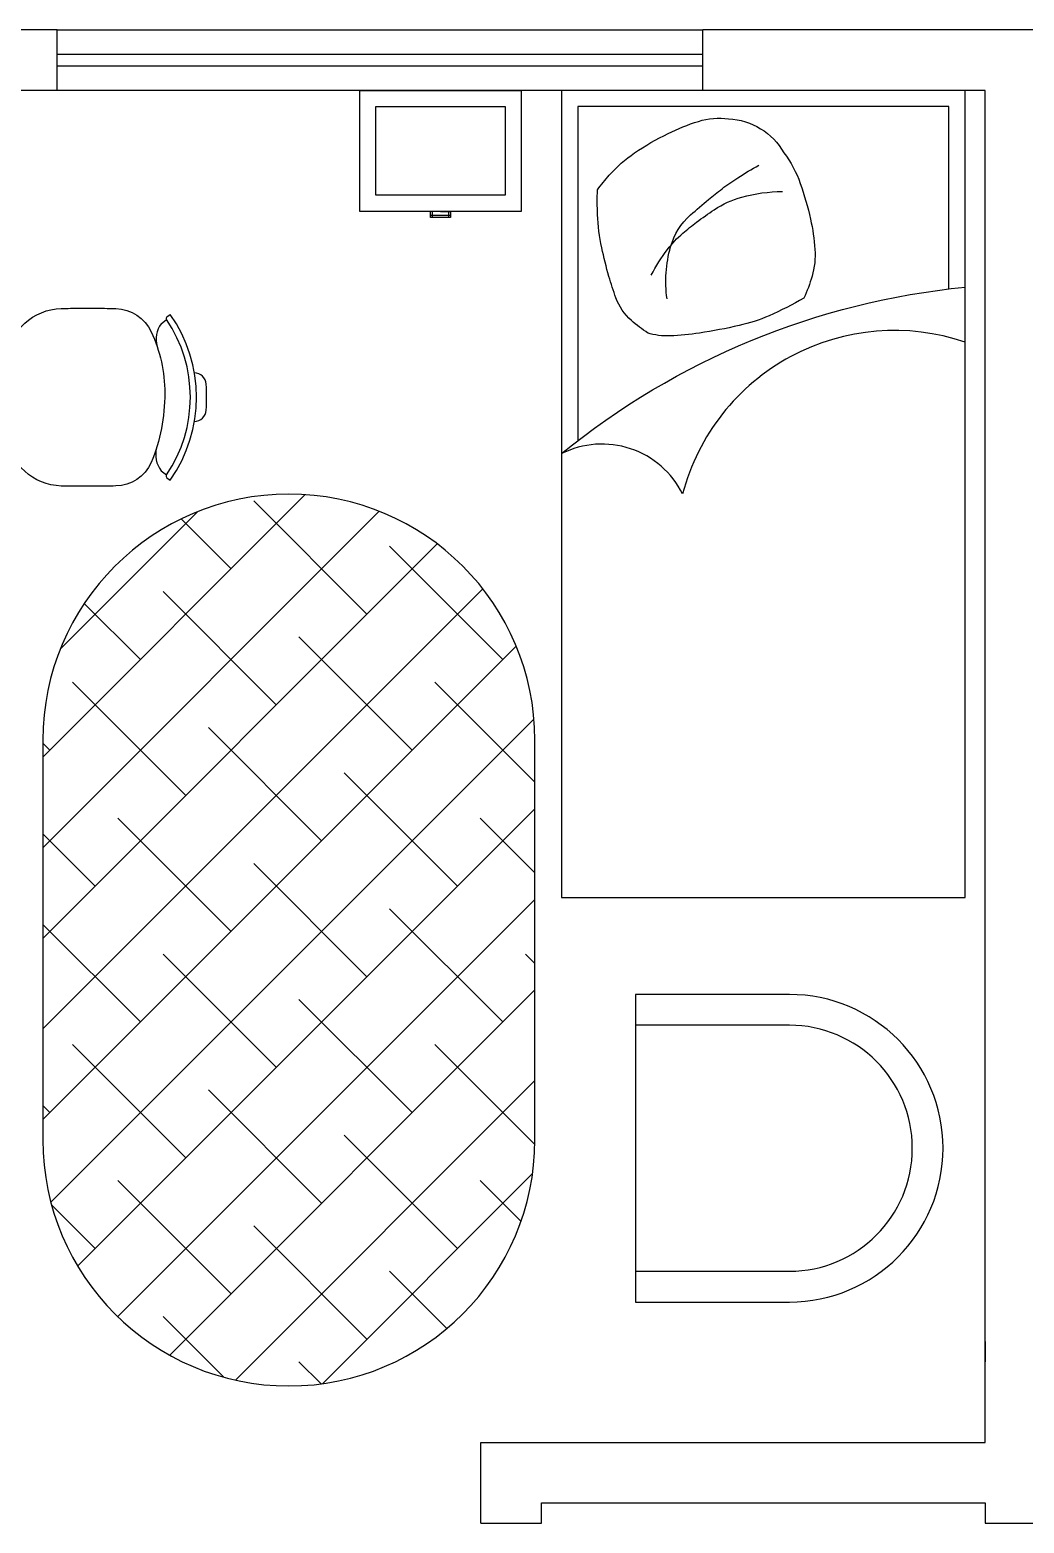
# Model space of a CAD drawing. Header units: millimetres. Extents: x 2474 to 13490, y 3748 to 6960.
# Drawn here: x 7790.4 to 8036.8, y 5432.4 to 5802.4 of the extents above; entities that cross this region are included whole.
import ezdxf

# ---------------------------------------------------------------- set-up
doc = ezdxf.new("R2010")
doc.units = ezdxf.units.MM
for name, color, linetype in [('02', 2, 'Continuous'), ('Blocos 1', 1, 'Continuous'), ('Blocos 2', 2, 'Continuous'), ('Janelas', 2, 'Continuous'), ('Parede', 5, 'Continuous')]:
    doc.layers.add(name, color=color, linetype=linetype)

# ---------------------------------------------------------------- blocks, each defined once
blk = doc.blocks.new('CAM2_Solteiro3')
blk.add_lwpolyline([(0, -0.5), (2, -0.5), (2, 0.5), (0, 0.5)], close=True)
for points in [[(0.6238, 0.5, 0.435514), (1, -0.2, 0.414214), (0.9, -0.5, -0.14765), (0.4874, 0.5)], [(0.6012, -0.2859, -0.040453), (0.5701, -0.3271, -0.121269), (0.5143, -0.3653, -0.020937), (0.4612, -0.3827, -0.015911), (0.3899, -0.4005, -0.04249), (0.3079, -0.4109, -0.020654), (0.2464, -0.411, -0.022056), (0.2102, -0.3819, -0.064376), (0.155, -0.3193, -0.03352), (0.1068, -0.2363, -0.039598), (0.0767, -0.1609, -0.109626), (0.0705, -0.086, -0.257026), (0.1544, 0.0509, -0.075208), (0.2305, 0.0915, -0.030275), (0.3191, 0.1169, -0.036967), (0.3939, 0.1278, -0.089016), (0.4606, 0.1206, -0.036988), (0.5147, 0.1004, -0.030345), (0.5585, 0.014, -0.04596), (0.5826, -0.06, -0.01901), (0.6012, -0.1582, -0.025886), (0.6082, -0.2313, -0.088683), (0.6008, -0.2872, -0.020726)], [(0.4579, -0.2777, -0.040593), (0.3941, -0.2374, -0.055645), (0.3541, -0.1997, -0.015363), (0.3266, -0.1653, -0.01263), (0.2956, -0.1218, -0.082628), (0.2644, -0.0532, -0.061291), (0.2502, 0.0471)], [(0.5163, -0.2387, -0.103492), (0.3879, -0.2299, -0.14369), (0.3086, -0.1802, -0.007817), (0.2704, -0.1358, -0.010698), (0.2437, -0.1023, -0.020146), (0.2163, -0.0632, -0.015912), (0.1853, -0.0113)]]:
    blk.add_lwpolyline(points, format="xyb")
blk.add_lwpolyline([(0.4918, 0.46), (0.04, 0.46), (0.04, -0.46), (0.8683, -0.46)])
blk = doc.blocks.new('22S0000000')
for p, q in [((-0.1993, 0.452), (-0.2053, 0.46)), ((-0.1822, 0.4375), (-0.1923, 0.451)), ((0.1822, 0.4375), (0.1923, 0.451)), ((0.1993, 0.452), (0.2053, 0.46))]:
    blk.add_line(p, q)
blk.add_lwpolyline([(-0.2203, 0.2126), (-0.2203, 0.2972, -0.007386), (-0.2199, 0.3253, -0.283766), (-0.1621, 0.413, -0.109248), (-0.0103, 0.4466, -0.096656), (0.1621, 0.413, -0.283766), (0.2199, 0.3253, -0.007386), (0.2203, 0.2972), (0.2203, 0.2126, -0.007546), (0.22, 0.1899, -0.371031), (0.0967, 0.0552, -0.024121), (-0.0103, 0.05, -0.029876), (-0.0967, 0.0552, -0.371031), (-0.22, 0.1899, -0.007546)], format="xyb", close=True)
for centre, radius, start, end in [((0, 0.1682), 0.3568, 54.8701, 125.1299), ((-0.0303, 0.5194), 0.03, 93.5833, 179.0689), ((0, -0.2088), 0.7588, 87.5665, 92.4335), ((0.0303, 0.5194), 0.03, 0.9311, 86.4167), ((0, 0.1672), 0.3428, 55.8574, 124.1426), ((-0.1953, 0.455), 0.005, 216.8699, 305.9604), ((0.1953, 0.455), 0.005, 234.0396, 323.1301), ((-0.1436, 0.4914), 0.0663, 234.3405, 285.7396), ((0.1419, 0.4909), 0.0669, 255.9348, 307.0801)]:
    blk.add_arc(centre, radius, start, end)
blk = doc.blocks.new('C2cadei3')
for p, q in [((-0.7615, 0.3815), (-0.7615, -0.3805)), ((-0.3805, 0.3815), (-0.7615, 0.3815)), ((-0.3805, 0.3053), (-0.7615, 0.3053)), ((-0.7615, -0.3043), (-0.3805, -0.3043)), ((-0.7615, -0.3805), (-0.3805, -0.3805))]:
    blk.add_line(p, q)
for radius in [0.381, 0.3048]:
    blk.add_arc((-0.3805, 0.0005), radius, 270, 90)
blk = doc.blocks.new('M2_ExtremRedondas')
for p, q in [((0.4701, 0.6103), (-0.5205, 0.6103)), ((-0.5205, -0.6089), (0.4701, -0.6089))]:
    blk.add_line(p, q)
for centre, start, end in [((-0.5205, 0.0007), 90, 270), ((0.4701, 0.0007), 270, 90)]:
    blk.add_arc(centre, 0.6096, start, end)

msp = doc.modelspace()

# ---------------------------------------------------------------- hatches: boundary and pattern name
at = {"layer": '02'}
h = msp.add_hatch(dxfattribs=at)
h.set_pattern_fill('ANSI38', color=256, scale=5)
h.set_pattern_definition([(45, (4281.794, 0), (-11.22532, 11.22532), []), (135, (4281.794, 0), (-33.67596, 11.22532), [39.6875, -23.8125])])
h.paths.add_polyline_path([(7915.53, 5626.39, 1), (7793.61, 5626.39), (7793.61, 5527.33, 1), (7915.53, 5527.33)])

# ---------------------------------------------------------------- linework, layer by layer
at = {"layer": 'Blocos 1'}
for p, q in [((7872.16, 5787.38), (7912.16, 5787.38)), ((7872.16, 5757.38), (7872.16, 5787.38)), ((7912.16, 5787.38), (7912.16, 5757.38)), ((7876.16, 5783.38), (7908.16, 5783.38)), ((7876.16, 5761.38), (7876.16, 5783.38)), ((7908.16, 5783.38), (7908.16, 5761.38)), ((7908.16, 5761.38), (7876.16, 5761.38)), ((7912.16, 5757.38), (7872.16, 5757.38)), ((7889.66, 5755.88), (7889.66, 5757.38)), ((7890.16, 5755.88), (7890.16, 5757.38)), ((7892.16, 5757.38), (7894.66, 5757.38)), ((7894.16, 5757.38), (7894.16, 5755.88)), ((7894.66, 5757.38), (7894.66, 5755.88)), ((7894.66, 5756.38), (7889.66, 5756.38)), ((7894.66, 5755.88), (7889.66, 5755.88))]:
    msp.add_line(p, q, dxfattribs=at)
at = {"layer": 'Janelas'}
for p, q in [((7797.16, 5802.38), (7957.16, 5802.38)), ((7797.16, 5796.38), (7957.16, 5796.38)), ((7957.16, 5793.38), (7797.16, 5793.38)), ((7957.16, 5787.38), (7797.16, 5787.38))]:
    msp.add_line(p, q, dxfattribs=at)
at = {"layer": 'Parede'}
for p, q in [((7797.16, 5802.38), (7657.16, 5802.38)), ((7797.16, 5787.38), (7797.16, 5802.38)), ((8097.16, 5802.38), (7957.16, 5802.38)), ((7957.16, 5787.38), (7957.16, 5802.38)), ((7797.16, 5787.38), (7727.16, 5787.38)), ((8027.16, 5787.38), (7957.16, 5787.38)), ((8027.16, 5452.38), (8027.16, 5787.38)), ((8027.16, 5477.38), (8027.16, 5472.38)), ((7902.16, 5432.38), (7902.16, 5452.38)), ((7902.16, 5452.38), (8027.16, 5452.38)), ((7917.16, 5432.38), (7917.16, 5437.38)), ((7917.16, 5437.38), (8027.16, 5437.38)), ((8027.16, 5437.38), (8027.16, 5432.38)), ((7902.16, 5432.38), (7917.16, 5432.38)), ((8027.16, 5432.38), (8042.16, 5432.38))]:
    msp.add_line(p, q, dxfattribs=at)

# ---------------------------------------------------------------- block references
at = {"layer": '02', "xscale": 100, "yscale": 100, "zscale": 100}
for name, p, rotation in [('22S0000000', (7779.16, 5711.35), 270), ('M2_ExtremRedondas', (7854.64, 5579.38), 90)]:
    msp.add_blockref(name, p, dxfattribs=dict(at, rotation=rotation))
msp.add_blockref('C2cadei3', (8016.65, 5525.22), dxfattribs=at)
at = {"layer": 'Blocos 2', "xscale": 100, "yscale": 100, "zscale": 100, "rotation": 270}
msp.add_blockref('CAM2_Solteiro3', (7972.16, 5787.38), dxfattribs=at)

doc.saveas('drawing.dxf')
